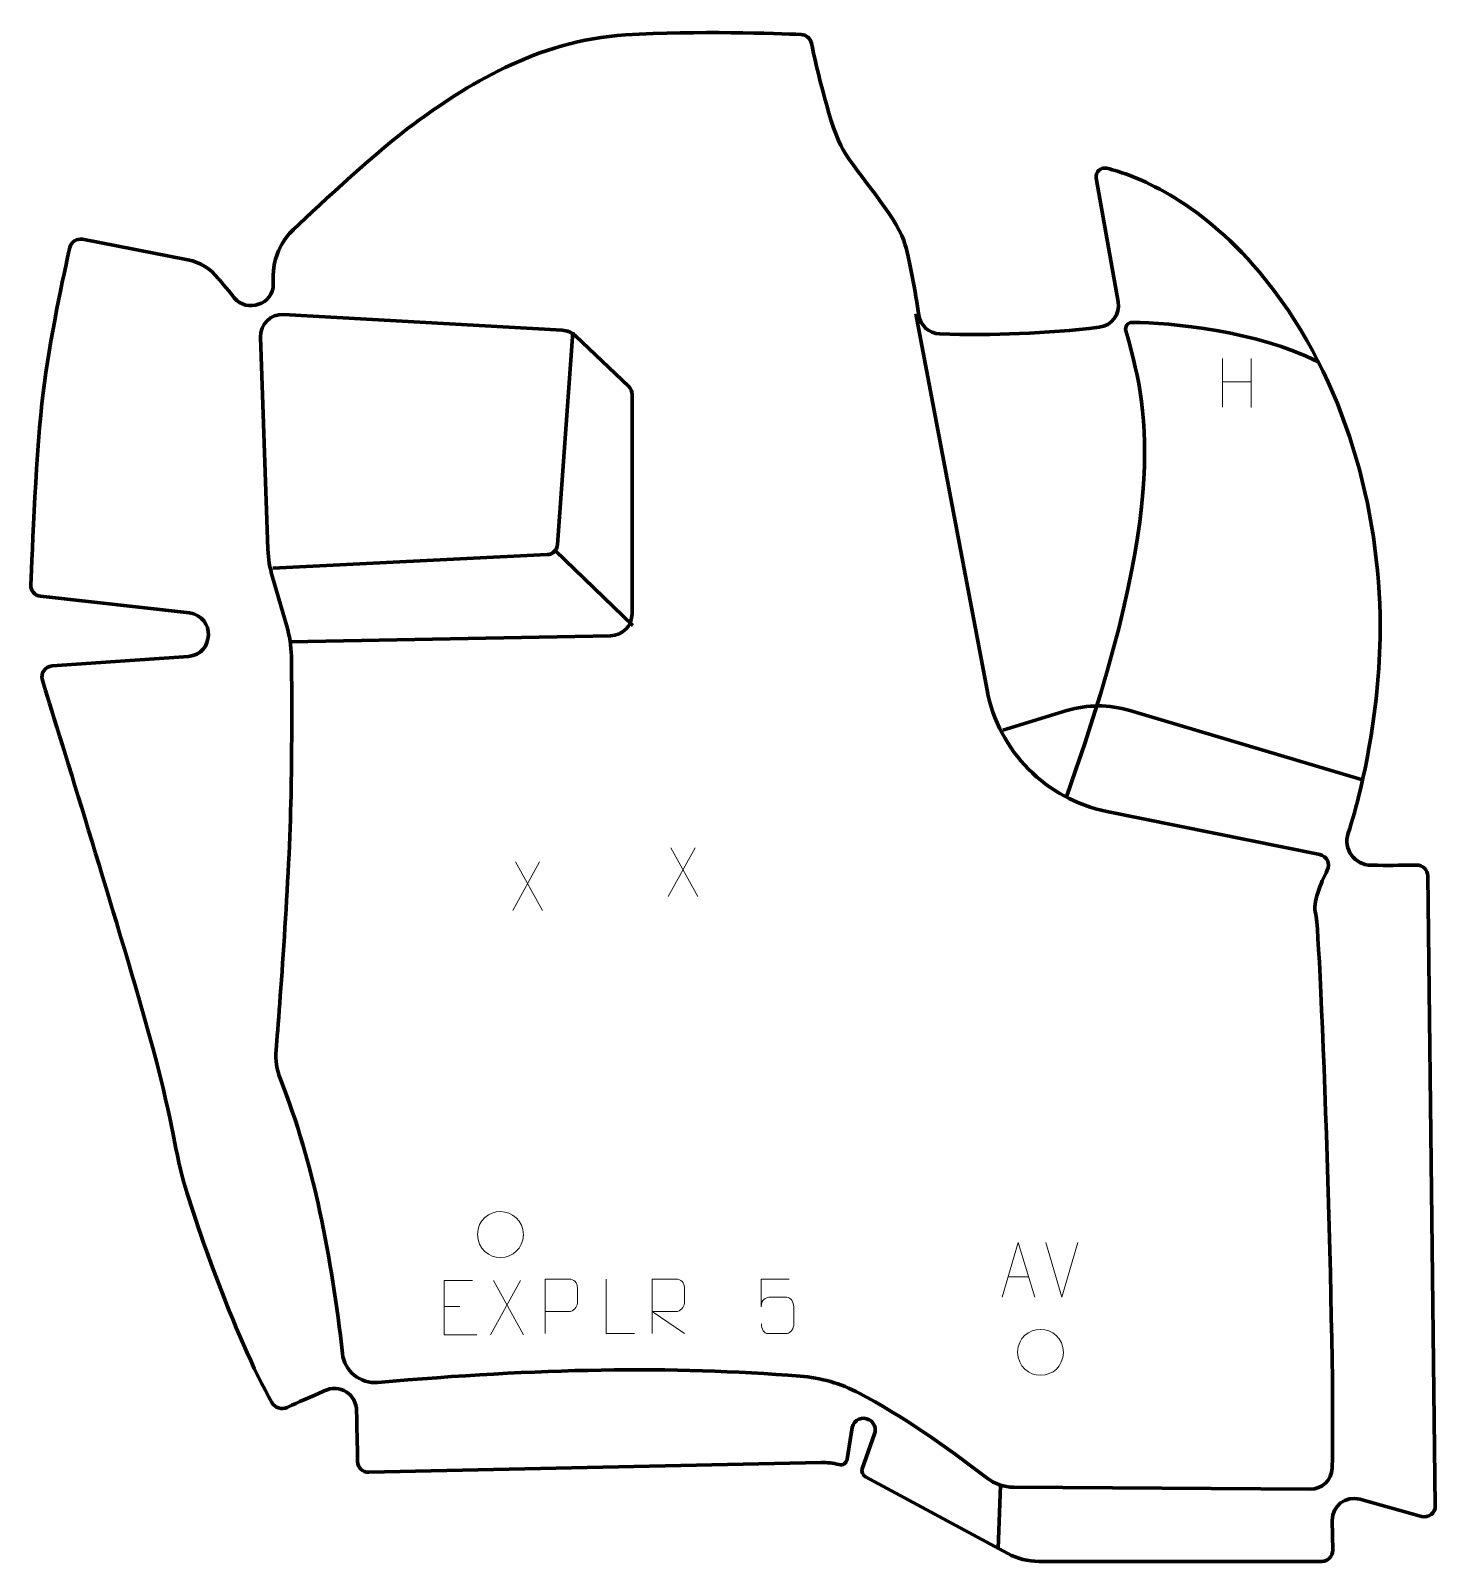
# Model space of a CAD drawing. Header units: millimetres. Extents: x -322 to 322, y -350 to 351.
import ezdxf

# ---------------------------------------------------------------- set-up
doc = ezdxf.new("R2010")
doc.units = ezdxf.units.MM
doc.header["$MEASUREMENT"] = 0
for name, color, linetype in [('layer 1', 7, 'Continuous'), ('layer 2', 7, 'Continuous'), ('layer 3', 7, 'Continuous')]:
    doc.layers.add(name, color=color, linetype=linetype)

msp = doc.modelspace()

# ---------------------------------------------------------------- linework, layer by layer
at = {"layer": 'layer 1', "color": 250, "lineweight": 9}
for points in [[(224.2014, 200.7495), (224.2014, 200.7495), (224.2014, 178.5568), (224.2014, 178.5568)], [(237.3171, 200.7495), (237.3171, 200.7495), (237.3171, 178.3992), (237.3171, 178.3992)], [(224.2189, 190.1071), (224.2189, 190.1071), (237.3171, 190.1071), (237.3171, 190.1071)], [(-17.4185, -23.2495), (-17.4185, -23.2495), (-29.7257, -45.5481), (-29.7257, -45.5481)], [(-28.4228, -23.2495), (-28.4228, -23.2495), (-16.1156, -45.5998), (-16.1156, -45.5998)], [(-88.5656, -29.6912), (-88.5656, -29.6912), (-100.8728, -51.9898), (-100.8728, -51.9898)], [(-99.5699, -29.6912), (-99.5699, -29.6912), (-87.2627, -52.0415), (-87.2627, -52.0415)], [(150.5673, -228.9578), (150.5673, -228.9578), (143.2455, -204.0042), (143.2455, -204.0042)], [(157.8892, -204.0042), (157.8892, -204.0042), (150.5674, -228.9578), (150.5674, -228.9578)], [(-97.3719, -221.3489), (-97.3719, -221.3489), (-111.1125, -246.2447), (-111.1125, -246.2447)], [(-109.6579, -221.3489), (-109.6579, -221.3489), (-95.9173, -246.3024), (-95.9173, -246.3024)], [(125.9304, -219.7011), (125.9304, -219.7011), (135.4261, -219.7011), (135.4261, -219.7011)], [(-132.2205, -233.2286), (-132.2205, -233.2286), (-125.0524, -233.2286), (-125.0524, -233.2286)]]:
    msp.add_open_spline(points, degree=3, dxfattribs=at)
for points, knots in [([(-116.9946, -200.2594), (-116.9239, -193.619), (-111.6499, -189.773), (-106.4946, -189.87), (-106.4946, -189.87), (-101.3393, -189.773), (-96.0653, -193.8364), (-95.9946, -200.4768), (-95.9946, -200.4768), (-96.3648, -206.8061), (-100.8067, -210.8368), (-106.4946, -210.8662), (-106.4946, -210.8662), (-111.6499, -210.9632), (-116.9239, -206.8998), (-116.9946, -200.2594)], [0, 0, 0, 0, 0.2, 0.2, 0.2, 0.2, 0.4, 0.4, 0.4, 0.4, 0.6, 0.6, 0.6, 0.6, 1, 1, 1, 1]), ([(123.2078, -228.9505), (123.2078, -228.9505), (130.5788, -203.997), (130.5788, -203.997), (130.5788, -203.997), (130.5788, -203.997), (138.1487, -228.9505), (138.1487, -228.9505)], [0, 0, 0, 0, 0.33333333, 0.33333333, 0.33333333, 0.33333333, 1, 1, 1, 1]), ([(-119.3466, -221.3489), (-119.3466, -221.3489), (-132.2205, -221.3489), (-132.2205, -221.3489), (-132.2205, -221.3489), (-132.2205, -221.3489), (-132.2205, -246.3025), (-132.2205, -246.3025), (-132.2205, -246.3025), (-132.2205, -246.3025), (-117.3547, -246.3025), (-117.3547, -246.3025)], [0, 0, 0, 0, 0.25, 0.25, 0.25, 0.25, 0.5, 0.5, 0.5, 0.5, 1, 1, 1, 1]), ([(-85.9685, -245.7054), (-85.9685, -245.7054), (-85.9685, -220.7518), (-85.9685, -220.7518), (-85.9685, -220.7518), (-82.3735, -220.7518), (-78.7782, -220.7518), (-75.1828, -220.7518), (-75.1828, -220.7518), (-72.8576, -220.7897), (-71.3002, -222.2798), (-71.3044, -224.6459), (-71.3044, -224.6459), (-71.3048, -226.6816), (-71.3048, -229.7409), (-71.3044, -231.7769), (-71.3044, -231.7769), (-71.3109, -233.6523), (-73.1231, -235.5942), (-75.1327, -235.6133), (-75.1327, -235.6133), (-75.1327, -235.6133), (-85.9685, -235.6133), (-85.9685, -235.6133)], [0, 0, 0, 0, 0.14285714, 0.14285714, 0.14285714, 0.14285714, 0.28571429, 0.28571429, 0.28571429, 0.28571429, 0.42857143, 0.42857143, 0.42857143, 0.42857143, 0.57142857, 0.57142857, 0.57142857, 0.57142857, 0.71428571, 0.71428571, 0.71428571, 0.71428571, 1, 1, 1, 1]), ([(-45.1619, -245.7054), (-45.1619, -245.7054), (-58.111, -245.7054), (-58.111, -245.7054), (-58.111, -245.7054), (-58.111, -245.7054), (-58.111, -220.7518), (-58.111, -220.7518)], [0, 0, 0, 0, 0.33333333, 0.33333333, 0.33333333, 0.33333333, 1, 1, 1, 1]), ([(-36.9685, -245.7053), (-36.9685, -245.7053), (-36.9685, -220.7518), (-36.9685, -220.7518), (-36.9685, -220.7518), (-33.3737, -220.7518), (-29.7782, -220.7518), (-26.183, -220.7518), (-26.183, -220.7518), (-23.8577, -220.7895), (-22.3004, -222.2795), (-22.3045, -224.6459), (-22.3045, -224.6459), (-22.3049, -226.6814), (-22.3049, -229.7408), (-22.3045, -231.7768), (-22.3045, -231.7768), (-22.311, -233.6523), (-24.1233, -235.5941), (-26.1328, -235.6132), (-26.1328, -235.6132), (-26.1328, -235.6132), (-36.9685, -235.6132), (-36.9685, -235.6132), (-36.9685, -235.6132), (-36.9685, -235.6132), (-22.3138, -245.7053), (-22.3138, -245.7053)], [0, 0, 0, 0, 0.125, 0.125, 0.125, 0.125, 0.25, 0.25, 0.25, 0.25, 0.375, 0.375, 0.375, 0.375, 0.5, 0.5, 0.5, 0.5, 0.625, 0.625, 0.625, 0.625, 0.75, 0.75, 0.75, 0.75, 1, 1, 1, 1]), ([(25.7577, -220.7738), (25.7577, -220.7738), (12.906, -220.7738), (12.906, -220.7738), (12.906, -220.7738), (12.9063, -225.0044), (12.9063, -229.2353), (12.906, -233.4665), (12.906, -233.4665), (12.9057, -230.1564), (14.5367, -229.0846), (17.3487, -229.0241), (17.3487, -229.0241), (19.7883, -229.0238), (22.2278, -229.0238), (24.667, -229.0241), (24.667, -229.0241), (26.3168, -229.0173), (27.7917, -231.3978), (27.8202, -233.4665), (27.8202, -233.4665), (27.8199, -236.0538), (27.8199, -238.6414), (27.8202, -241.2291), (27.8202, -241.2291), (27.8664, -243.1885), (26.367, -245.6248), (24.7411, -245.6833), (24.7411, -245.6833), (22.7846, -245.683), (17.8896, -245.683), (15.9326, -245.6833), (15.9326, -245.6833), (14.0871, -245.6921), (12.98, -243.7273), (12.9592, -241.1762)], [0, 0, 0, 0, 0.1, 0.1, 0.1, 0.1, 0.2, 0.2, 0.2, 0.2, 0.3, 0.3, 0.3, 0.3, 0.4, 0.4, 0.4, 0.4, 0.5, 0.5, 0.5, 0.5, 0.6, 0.6, 0.6, 0.6, 0.7, 0.7, 0.7, 0.7, 0.8, 0.8, 0.8, 0.8, 1, 1, 1, 1]), ([(130.3025, -254.1781), (130.3732, -247.5377), (135.6472, -243.6917), (140.8025, -243.7887), (140.8025, -243.7887), (145.9578, -243.6917), (151.2318, -247.7551), (151.3025, -254.3955), (151.3025, -254.3955), (150.9323, -260.7248), (146.4904, -264.7555), (140.8025, -264.7849), (140.8025, -264.7849), (135.6472, -264.8819), (130.3732, -260.8185), (130.3025, -254.1781)], [0, 0, 0, 0, 0.2, 0.2, 0.2, 0.2, 0.4, 0.4, 0.4, 0.4, 0.6, 0.6, 0.6, 0.6, 1, 1, 1, 1])]:
    msp.add_open_spline(points, degree=3, knots=knots, dxfattribs=at)
at = {"layer": 'layer 2', "color": 12, "lineweight": 200}
msp.add_open_spline([(52.2051, -303.2345), (51.9233, -304.9811), (50.2052, -306.1389), (48.4939, -305.6934), (48.4939, -305.6934), (45.8258, -304.9984), (43.0636, -304.6714), (40.2844, -304.7317), (40.2844, -304.7317), (40.2844, -304.7317), (-166.8452, -309.2243), (-166.8452, -309.2243), (-166.8452, -309.2243), (-169.6342, -309.2847), (-171.9266, -307.0526), (-171.9386, -304.2614), (-171.9386, -304.2614), (-171.9703, -296.8976), (-172.3051, -288.1536), (-172.3746, -281.3348), (-172.3746, -281.3348), (-172.4565, -273.3355), (-180.0363, -268.602), (-187.3063, -271.9329), (-187.3063, -271.9329), (-195.5179, -275.696), (-198.1514, -276.6654), (-204.1966, -279.4756), (-204.1966, -279.4756), (-206.7376, -280.6574), (-209.7638, -279.7106), (-211.1594, -277.2799), (-211.1594, -277.2799), (-227.8539, -248.2015), (-249.0611, -187.5795), (-253.0136, -170.632), (-253.0136, -170.632), (-257.1972, -152.6951), (-257.7952, -141.3353), (-272.736, -89.9165), (-272.736, -89.9165), (-285.4558, -46.1421), (-309.4376, 31.4317), (-316.2871, 53.53), (-316.2871, 53.53), (-317.2421, 56.6101), (-315.0764, 59.7731), (-311.8608, 59.9989), (-311.8608, 59.9989), (-311.8608, 59.9989), (-249.4202, 64.3825), (-249.4202, 64.3825), (-249.4202, 64.3825), (-237.5119, 65.3953), (-237.0906, 82.6733), (-248.9355, 84.2658), (-248.9355, 84.2658), (-248.9355, 84.2658), (-317.131, 91.9228), (-317.131, 91.9228), (-317.131, 91.9228), (-319.7345, 92.2153), (-321.6712, 94.466), (-321.5696, 97.085), (-321.5696, 97.085), (-320.9858, 112.1493), (-318.9598, 160.1229), (-315.9622, 185.1144), (-315.9622, 185.1144), (-313.1093, 208.8976), (-306.3501, 239.8708), (-303.7057, 251.5406), (-303.7057, 251.5406), (-303.1088, 254.1755), (-300.5282, 255.8576), (-297.8771, 255.3425), (-297.8771, 255.3425), (-297.8771, 255.3425), (-249.6231, 245.9689), (-249.6231, 245.9689), (-249.6231, 245.9689), (-244.1067, 244.8971), (-239.1734, 241.8424), (-235.7543, 237.3809), (-235.7543, 237.3809), (-235.7543, 237.3809), (-231.5979, 232.6984), (-228.4335, 228.6111), (-228.4335, 228.6111), (-222.8723, 221.4279), (-210.2471, 225.6623), (-210.5431, 234.7438), (-210.5431, 234.7438), (-210.6605, 238.3457), (-210.4506, 240.9704), (-210.4506, 240.9704), (-210.4506, 240.9704), (-209.7592, 248.1822), (-206.4858, 254.8994), (-201.2297, 259.8838), (-201.2297, 259.8838), (-188.1861, 272.2529), (-162.4358, 296.1907), (-146.0352, 308.2804), (-146.0352, 308.2804), (-123.3248, 325.0211), (-89.8564, 346.5455), (-49.2167, 348.9369), (-49.2167, 348.9369), (-15.7956, 350.9037), (19.6466, 349.6358), (31.1831, 349.1232), (31.1831, 349.1232), (33.4515, 349.0223), (35.366, 347.4084), (35.8468, 345.1883), (35.8468, 345.1883), (38.1092, 334.7489), (44.776, 305.5058), (50.3693, 296.2898), (50.3693, 296.2898), (57.222, 284.9984), (74.1521, 266.4483), (78.183, 254.7537), (78.183, 254.7537), (80.8909, 246.897), (83.5988, 230.4865), (85.0847, 220.5608), (85.0847, 220.5608), (85.7984, 215.7958), (89.8105, 212.2154), (94.6235, 212.0479), (94.6235, 212.0479), (119.0876, 211.1966), (143.4264, 212.1833), (167.6365, 215.0694), (167.6365, 215.0694), (173.3518, 215.7506), (177.3259, 221.0892), (176.318, 226.7584), (176.318, 226.7584), (176.318, 226.7584), (166.2741, 283.2808), (166.2741, 283.2808), (166.2741, 283.2808), (165.7671, 286.1319), (168.3611, 288.5654), (171.1699, 287.8669), (171.1699, 287.8669), (183.3351, 284.84), (212.4195, 274.4035), (241.0347, 240.2359), (241.0347, 240.2359), (278.5226, 195.4737), (295.0496, 137.0004), (296.2589, 83.3658), (296.2589, 83.3658), (297.0968, 46.2212), (289.3032, 6.4889), (281.6617, -16.6403), (281.6617, -16.6403), (279.2882, -23.8239), (284.5936, -31.2344), (292.1565, -31.276), (292.1565, -31.276), (300.6838, -31.3233), (303.8016, -31.3201), (313.0194, -31.2044), (313.0194, -31.2044), (315.7834, -31.1698), (318.0532, -33.3839), (318.0867, -36.1489), (318.0867, -36.1489), (318.0867, -36.1489), (321.5732, -324.5141), (321.5732, -324.5141), (321.5732, -324.5141), (321.6137, -327.8506), (318.4395, -330.2908), (315.2271, -329.3919), (315.2271, -329.3919), (315.2271, -329.3919), (287.0391, -321.5056), (287.0391, -321.5056), (287.0391, -321.5056), (280.586, -319.7004), (274.2184, -324.6305), (274.3475, -331.3329), (274.3475, -331.3329), (274.3475, -331.3329), (274.6093, -344.9014), (274.6093, -344.9014), (274.6093, -344.9014), (274.6633, -347.7014), (272.409, -349.9998), (269.6101, -349.9998), (269.6101, -349.9998), (269.6101, -349.9998), (140.038, -349.9998), (140.038, -349.9998), (140.038, -349.9998), (135.0691, -349.9998), (130.1778, -348.7651), (125.8037, -346.4068), (125.8037, -346.4068), (125.8037, -346.4068), (60.579, -311.2359), (60.579, -311.2359), (60.579, -311.2359), (59.278, -310.5338), (58.6814, -308.989), (59.1735, -307.5945), (59.1735, -307.5945), (59.1735, -307.5945), (64.8028, -291.6429), (64.8028, -291.6429), (64.8028, -291.6429), (65.689, -289.1781), (64.6614, -286.4345), (62.3743, -285.1599), (62.3743, -285.1599), (62.3743, -285.1599), (62.3739, -285.1599), (62.3739, -285.1599), (62.3739, -285.1599), (59.2579, -283.4229), (55.3473, -285.1681), (54.5578, -288.6482), (54.5578, -288.6482), (54.5578, -288.6482), (52.2051, -303.2345), (52.2051, -303.2345)], degree=3, knots=[0, 0, 0, 0, 0.01694915, 0.01694915, 0.01694915, 0.01694915, 0.03389831, 0.03389831, 0.03389831, 0.03389831, 0.05084746, 0.05084746, 0.05084746, 0.05084746, 0.06779661, 0.06779661, 0.06779661, 0.06779661, 0.08474576, 0.08474576, 0.08474576, 0.08474576, 0.10169492, 0.10169492, 0.10169492, 0.10169492, 0.11864407, 0.11864407, 0.11864407, 0.11864407, 0.13559322, 0.13559322, 0.13559322, 0.13559322, 0.15254237, 0.15254237, 0.15254237, 0.15254237, 0.16949153, 0.16949153, 0.16949153, 0.16949153, 0.18644068, 0.18644068, 0.18644068, 0.18644068, 0.20338983, 0.20338983, 0.20338983, 0.20338983, 0.22033898, 0.22033898, 0.22033898, 0.22033898, 0.23728814, 0.23728814, 0.23728814, 0.23728814, 0.25423729, 0.25423729, 0.25423729, 0.25423729, 0.27118644, 0.27118644, 0.27118644, 0.27118644, 0.28813559, 0.28813559, 0.28813559, 0.28813559, 0.30508475, 0.30508475, 0.30508475, 0.30508475, 0.3220339, 0.3220339, 0.3220339, 0.3220339, 0.33898305, 0.33898305, 0.33898305, 0.33898305, 0.3559322, 0.3559322, 0.3559322, 0.3559322, 0.37288136, 0.37288136, 0.37288136, 0.37288136, 0.38983051, 0.38983051, 0.38983051, 0.38983051, 0.40677966, 0.40677966, 0.40677966, 0.40677966, 0.42372881, 0.42372881, 0.42372881, 0.42372881, 0.44067797, 0.44067797, 0.44067797, 0.44067797, 0.45762712, 0.45762712, 0.45762712, 0.45762712, 0.47457627, 0.47457627, 0.47457627, 0.47457627, 0.49152542, 0.49152542, 0.49152542, 0.49152542, 0.50847458, 0.50847458, 0.50847458, 0.50847458, 0.52542373, 0.52542373, 0.52542373, 0.52542373, 0.54237288, 0.54237288, 0.54237288, 0.54237288, 0.55932203, 0.55932203, 0.55932203, 0.55932203, 0.57627119, 0.57627119, 0.57627119, 0.57627119, 0.59322034, 0.59322034, 0.59322034, 0.59322034, 0.61016949, 0.61016949, 0.61016949, 0.61016949, 0.62711864, 0.62711864, 0.62711864, 0.62711864, 0.6440678, 0.6440678, 0.6440678, 0.6440678, 0.66101695, 0.66101695, 0.66101695, 0.66101695, 0.6779661, 0.6779661, 0.6779661, 0.6779661, 0.69491525, 0.69491525, 0.69491525, 0.69491525, 0.71186441, 0.71186441, 0.71186441, 0.71186441, 0.72881356, 0.72881356, 0.72881356, 0.72881356, 0.74576271, 0.74576271, 0.74576271, 0.74576271, 0.76271186, 0.76271186, 0.76271186, 0.76271186, 0.77966102, 0.77966102, 0.77966102, 0.77966102, 0.79661017, 0.79661017, 0.79661017, 0.79661017, 0.81355932, 0.81355932, 0.81355932, 0.81355932, 0.83050847, 0.83050847, 0.83050847, 0.83050847, 0.84745763, 0.84745763, 0.84745763, 0.84745763, 0.86440678, 0.86440678, 0.86440678, 0.86440678, 0.88135593, 0.88135593, 0.88135593, 0.88135593, 0.89830508, 0.89830508, 0.89830508, 0.89830508, 0.91525424, 0.91525424, 0.91525424, 0.91525424, 0.93220339, 0.93220339, 0.93220339, 0.93220339, 0.94915254, 0.94915254, 0.94915254, 0.94915254, 0.96610169, 0.96610169, 0.96610169, 0.96610169, 1, 1, 1, 1], dxfattribs=at)
at = {"layer": 'layer 3', "color": 142, "lineweight": 200}
for points, knots in [([(-202.8215, 71.108), (-202.8215, 71.108), (-56.0606, 73.817), (-56.0606, 73.817), (-56.0606, 73.817), (-50.6106, 73.9176), (-46.245, 78.3661), (-46.245, 83.8193), (-46.245, 83.8193), (-46.245, 83.8193), (-46.245, 184.277), (-46.245, 184.277), (-46.245, 184.277), (-46.245, 185.6441), (-46.8045, 186.9518), (-47.7926, 187.8955), (-47.7926, 187.8955), (-47.7926, 187.8955), (-72.0976, 211.1033), (-72.0976, 211.1033), (-72.0976, 211.1033), (-73.799, 212.6675), (-75.9894, 213.5939), (-78.2966, 213.7252), (-78.2966, 213.7252), (-78.2966, 213.7252), (-205.8088, 220.9172), (-205.8088, 220.9172), (-205.8088, 220.9172), (-211.6804, 221.251), (-216.571, 216.468), (-216.3703, 210.5876), (-216.3703, 210.5876), (-216.3703, 210.5876), (-213.0171, 113.399), (-213.0171, 113.399), (-213.0171, 113.399), (-212.8658, 109.0856), (-212.1567, 104.8103), (-210.9082, 100.6789), (-210.9082, 100.6789), (-210.9082, 100.6789), (-204.4051, 78.1583), (-204.4051, 78.1583), (-204.4051, 78.1583), (-203.0698, 73.7401), (-202.3534, 69.1604), (-202.2729, 64.5457), (-202.2729, 64.5457), (-202.0902, 54.0576), (-201.8782, 32.179), (-202.4299, 0.7056), (-202.4299, 0.7056), (-203.0822, -36.5174), (-207.6203, -95.6179), (-209.2456, -115.8384), (-209.2456, -115.8384), (-209.6125, -120.4012), (-208.9221, -124.9824), (-207.2464, -129.2419), (-207.2464, -129.2419), (-191.9443, -168.1384), (-183.8519, -210.6788), (-178.8693, -254.8022), (-178.8693, -254.8022), (-177.9563, -262.8885), (-170.7628, -268.7771), (-162.6595, -268.0659), (-162.6595, -268.0659), (-88.7705, -261.5822), (-28.4272, -260.4516), (30.6945, -265.176), (30.6945, -265.176), (40.139, -265.9302), (49.3539, -268.5386), (57.7268, -272.9748), (57.7268, -272.9748), (77.235, -283.3105), (96.7948, -296.8356), (116.3789, -311.9031), (116.3789, -311.9031), (119.8492, -314.573), (124.092, -316.0455), (128.4697, -316.0744), (128.4697, -316.0744), (128.4697, -316.0744), (264.2697, -316.9687), (264.2697, -316.9687), (264.2697, -316.9687), (269.6908, -317.0043), (274.1538, -312.7142), (274.3302, -307.2934), (274.3302, -307.2934), (275.9297, -258.1719), (269.0738, -61.3357), (266.816, -53.6278), (266.816, -53.6278), (265.2822, -48.3919), (269.1031, -39.4486), (272.1303, -33.5639), (272.1303, -33.5639), (273.649, -30.6122), (271.9303, -27.0284), (268.678, -26.3697), (268.678, -26.3697), (268.678, -26.3697), (171.184, -6.6332), (171.184, -6.6332), (171.184, -6.6332), (143.2874, -0.986), (121.5863, 20.9974), (116.29, 48.9737), (116.29, 48.9737), (116.29, 48.9737), (83.6736, 221.2665), (83.6736, 221.2665)], [0, 0, 0, 0, 0.03333333, 0.03333333, 0.03333333, 0.03333333, 0.06666667, 0.06666667, 0.06666667, 0.06666667, 0.1, 0.1, 0.1, 0.1, 0.13333333, 0.13333333, 0.13333333, 0.13333333, 0.16666667, 0.16666667, 0.16666667, 0.16666667, 0.2, 0.2, 0.2, 0.2, 0.23333333, 0.23333333, 0.23333333, 0.23333333, 0.26666667, 0.26666667, 0.26666667, 0.26666667, 0.3, 0.3, 0.3, 0.3, 0.33333333, 0.33333333, 0.33333333, 0.33333333, 0.36666667, 0.36666667, 0.36666667, 0.36666667, 0.4, 0.4, 0.4, 0.4, 0.43333333, 0.43333333, 0.43333333, 0.43333333, 0.46666667, 0.46666667, 0.46666667, 0.46666667, 0.5, 0.5, 0.5, 0.5, 0.53333333, 0.53333333, 0.53333333, 0.53333333, 0.56666667, 0.56666667, 0.56666667, 0.56666667, 0.6, 0.6, 0.6, 0.6, 0.63333333, 0.63333333, 0.63333333, 0.63333333, 0.66666667, 0.66666667, 0.66666667, 0.66666667, 0.7, 0.7, 0.7, 0.7, 0.73333333, 0.73333333, 0.73333333, 0.73333333, 0.76666667, 0.76666667, 0.76666667, 0.76666667, 0.8, 0.8, 0.8, 0.8, 0.83333333, 0.83333333, 0.83333333, 0.83333333, 0.86666667, 0.86666667, 0.86666667, 0.86666667, 0.9, 0.9, 0.9, 0.9, 0.93333333, 0.93333333, 0.93333333, 0.93333333, 1, 1, 1, 1]), ([(267.9866, 199.291), (239.1304, 213.5172), (200.6794, 217.1702), (182.7541, 217.2711), (182.7541, 217.2711), (180.7552, 217.2824), (179.3, 215.3805), (179.8436, 213.4561), (179.8436, 213.4561), (189.2067, 180.2781), (201.5356, 136.7016), (152.6314, -0.0002)], [0, 0, 0, 0, 0.25, 0.25, 0.25, 0.25, 0.5, 0.5, 0.5, 0.5, 1, 1, 1, 1]), ([(-210.7053, 104.8438), (-210.7053, 104.8438), (-85.116, 110.9595), (-85.116, 110.9595), (-85.116, 110.9595), (-82.5908, 111.0823), (-80.555, 113.0712), (-80.3719, 115.5936), (-80.3719, 115.5936), (-80.3719, 115.5936), (-73.3177, 212.8167), (-73.3177, 212.8167)], [0, 0, 0, 0, 0.25, 0.25, 0.25, 0.25, 0.5, 0.5, 0.5, 0.5, 1, 1, 1, 1]), ([(123.533, 30.6579), (123.533, 30.6579), (152.917, 39.5511), (152.917, 39.5511), (152.917, 39.5511), (162.2755, 42.3839), (172.2591, 42.409), (181.6317, 39.6241), (181.6317, 39.6241), (181.6317, 39.6241), (288.2958, 7.9295), (288.2958, 7.9295)], [0, 0, 0, 0, 0.25, 0.25, 0.25, 0.25, 0.5, 0.5, 0.5, 0.5, 1, 1, 1, 1])]:
    msp.add_open_spline(points, degree=3, knots=knots, dxfattribs=at)
for points in [[(-81.473, 112.8095), (-81.473, 112.8095), (-45.9391, 78.5431), (-45.9391, 78.5431)], [(122.4406, -315.2827), (122.4406, -315.2827), (121.4101, -344.0376), (121.4101, -344.0376)]]:
    msp.add_open_spline(points, degree=3, dxfattribs=at)

doc.saveas('drawing.dxf')
